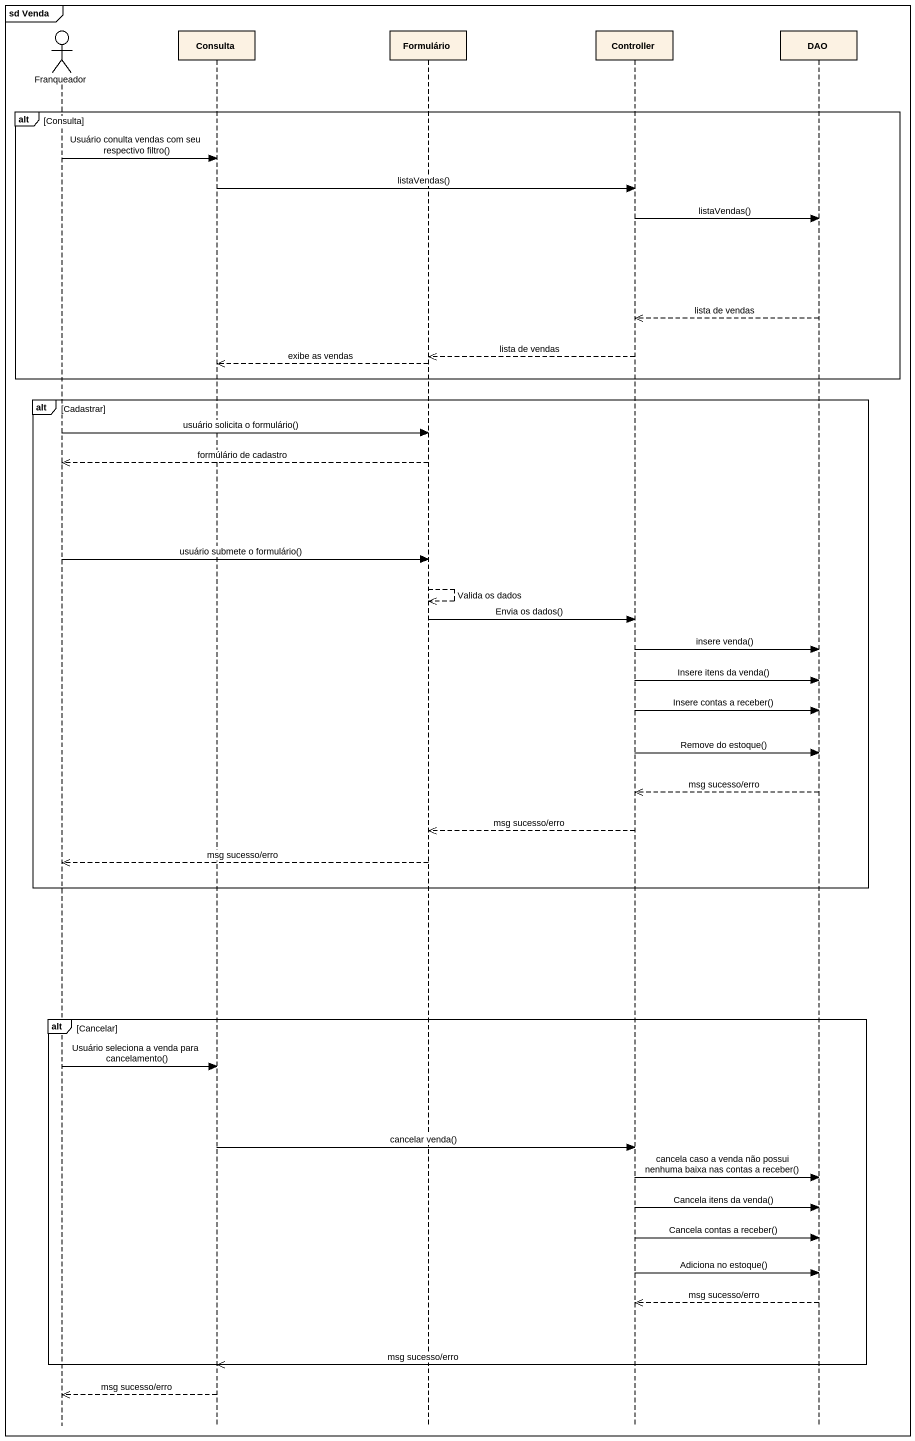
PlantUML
@startuml
mainframe sd Venda
hide footbox
actor Franqueador
participant Consulta
participant Formulário
participant Controller
participant DAO

alt Consulta
  Franqueador -> Consulta : Usuário conulta vendas com seu respectivo filtro()
  Consulta -> Controller : listaVendas()
  Controller -> DAO : listaVendas()
  DAO -->> Controller : lista de vendas
  Controller -->> Formulário : lista de vendas
  Formulário -->> Consulta : exibe as vendas
end
alt Cadastrar
  Franqueador -> Formulário : usuário solicita o formulário()
  Formulário -->> Franqueador : formúlário de cadastro
  Franqueador -> Formulário : usuário submete o formulário()
  Formulário -->> Formulário : Valida os dados
  Formulário -> Controller : Envia os dados()
  Controller -> DAO : insere venda()
  Controller -> DAO : Insere itens da venda()
  Controller -> DAO : Insere contas a receber()
  Controller -> DAO : Remove do estoque()
  DAO -->> Controller : msg sucesso/erro
  Controller -->> Formulário : msg sucesso/erro
  Formulário -->> Franqueador : msg sucesso/erro
end
alt Cancelar
  Franqueador -> Consulta : Usuário seleciona a venda para cancelamento()
  Consulta -> Controller : cancelar venda()
  Controller -> DAO : cancela caso a venda não possui nenhuma baixa nas contas a receber()
  Controller -> DAO : Cancela itens da venda()
  Controller -> DAO : Cancela contas a receber()
  Controller -> DAO : Adiciona no estoque()
  DAO -->> Controller : msg sucesso/erro
  Controller -->> Consulta : msg sucesso/erro
end
Consulta -->> Franqueador : msg sucesso/erro
@enduml
